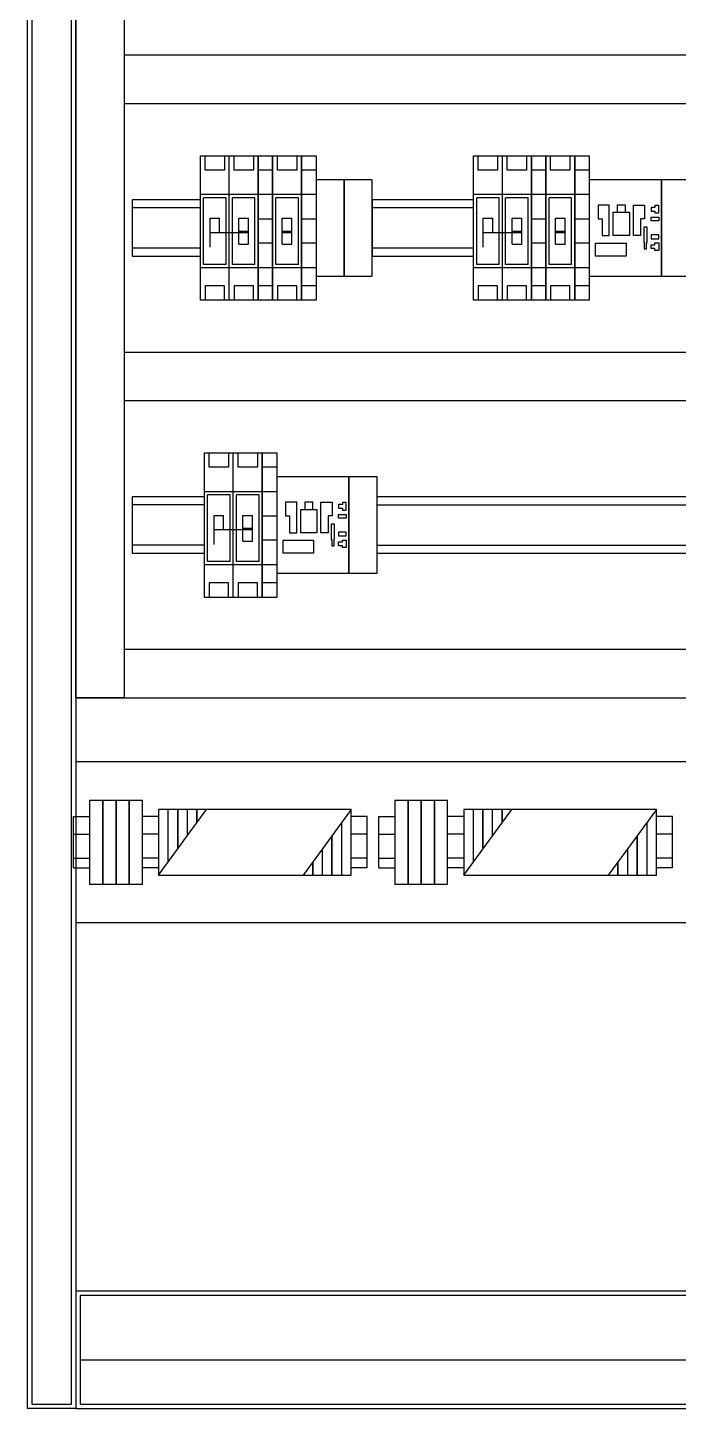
# Model space of a CAD drawing. Header units: millimetres. Extents: x 3151 to 30896, y 1337 to 7086.
# Drawn here: x 19249 to 19654, y 1337 to 2196 of the extents above; entities that cross this region are included whole.
import ezdxf

# ---------------------------------------------------------------- set-up
doc = ezdxf.new("R2010")
doc.units = ezdxf.units.MM

msp = doc.modelspace()

# ---------------------------------------------------------------- linework, layer by layer
at = {"color": 7}
for p, q in [((19248.88, 1336.69), (19248.88, 3536.69)), ((19251.53, 3534.04), (19251.53, 1339.34)), ((19276.23, 1339.34), (19276.23, 3534.04)), ((19278.88, 3536.69), (19278.88, 1336.69)), ((19278.88, 1779.19), (19278.88, 3332.19)), ((19308.88, 3332.19), (19308.88, 1779.19)), ((19278.88, 2179.19), (19278.88, 1779.19)), ((20188.88, 2179.19), (19308.88, 2179.19)), ((19308.88, 2179.19), (19308.88, 2149.19)), ((20188.88, 2179.19), (19308.88, 2179.19)), ((19308.88, 2149.19), (20188.88, 2149.19)), ((19356.38, 2026.69), (19356.38, 2116.69)), ((19356.38, 2116.69), (19374.38, 2116.69)), ((19359.38, 2107.69), (19359.38, 2116.69)), ((19371.38, 2116.69), (19371.38, 2107.69)), ((19374.38, 2026.69), (19374.38, 2116.69)), ((19374.38, 2116.69), (19392.38, 2116.69)), ((19377.38, 2107.69), (19377.38, 2116.69)), ((19389.38, 2116.69), (19389.38, 2107.69)), ((19392.38, 2116.69), (19392.38, 2026.69)), ((19392.38, 2116.69), (19392.38, 2026.69)), ((19392.38, 2116.69), (19401.38, 2116.69)), ((19392.38, 2026.69), (19392.38, 2116.69)), ((19401.38, 2116.69), (19419.38, 2116.69)), ((19401.38, 2026.69), (19401.38, 2116.69)), ((19401.38, 2116.69), (19401.38, 2026.69)), ((19404.38, 2107.69), (19404.38, 2116.69)), ((19416.38, 2116.69), (19416.38, 2107.69)), ((19419.38, 2116.69), (19419.38, 2026.69)), ((19419.38, 2116.69), (19419.38, 2026.69)), ((19419.38, 2116.69), (19428.38, 2116.69)), ((19419.38, 2026.69), (19419.38, 2116.69)), ((19428.38, 2116.69), (19428.38, 2026.69)), ((19526.38, 2026.69), (19526.38, 2116.69)), ((19526.38, 2116.69), (19544.38, 2116.69)), ((19529.38, 2107.69), (19529.38, 2116.69)), ((19541.38, 2116.69), (19541.38, 2107.69)), ((19544.38, 2026.69), (19544.38, 2116.69)), ((19544.38, 2116.69), (19562.38, 2116.69)), ((19547.38, 2107.69), (19547.38, 2116.69)), ((19559.38, 2116.69), (19559.38, 2107.69)), ((19562.38, 2116.69), (19562.38, 2026.69)), ((19562.38, 2116.69), (19562.38, 2026.69)), ((19562.38, 2116.69), (19571.38, 2116.69)), ((19562.38, 2026.69), (19562.38, 2116.69)), ((19571.38, 2116.69), (19589.38, 2116.69)), ((19571.38, 2026.69), (19571.38, 2116.69)), ((19571.38, 2116.69), (19571.38, 2026.69)), ((19574.38, 2107.69), (19574.38, 2116.69)), ((19586.38, 2116.69), (19586.38, 2107.69)), ((19589.38, 2116.69), (19589.38, 2026.69)), ((19589.38, 2116.69), (19589.38, 2026.69)), ((19589.38, 2116.69), (19598.38, 2116.69)), ((19589.38, 2026.69), (19589.38, 2116.69)), ((19598.38, 2116.69), (19598.38, 2026.69)), ((19371.38, 2107.69), (19359.38, 2107.69)), ((19389.38, 2107.69), (19377.38, 2107.69)), ((19401.38, 2107.69), (19392.38, 2107.69)), ((19416.38, 2107.69), (19404.38, 2107.69)), ((19428.38, 2107.69), (19419.38, 2107.69)), ((19541.38, 2107.69), (19529.38, 2107.69)), ((19559.38, 2107.69), (19547.38, 2107.69)), ((19571.38, 2107.69), (19562.38, 2107.69)), ((19586.38, 2107.69), (19574.38, 2107.69)), ((19598.38, 2107.69), (19589.38, 2107.69)), ((19445.88, 2101.69), (19428.38, 2101.69)), ((19428.38, 2101.69), (19428.38, 2041.69)), ((19463.38, 2101.69), (19445.88, 2101.69)), ((19445.88, 2101.69), (19445.88, 2041.69)), ((19445.88, 2041.69), (19445.88, 2101.69)), ((19463.38, 2041.69), (19463.38, 2101.69)), ((19643.38, 2101.69), (19598.38, 2101.69)), ((19598.38, 2101.69), (19598.38, 2041.69)), ((19660.88, 2101.69), (19643.38, 2101.69)), ((19643.38, 2101.69), (19643.38, 2041.69)), ((19643.38, 2041.69), (19643.38, 2101.69)), ((19374.38, 2092.44), (19356.38, 2092.44)), ((19358.38, 2048.94), (19358.38, 2090.44)), ((19372.38, 2090.44), (19358.38, 2090.44)), ((19372.38, 2048.94), (19372.38, 2090.44)), ((19392.38, 2092.44), (19374.38, 2092.44)), ((19376.38, 2048.94), (19376.38, 2090.44)), ((19390.38, 2090.44), (19376.38, 2090.44)), ((19390.38, 2048.94), (19390.38, 2090.44)), ((19401.38, 2092.44), (19392.38, 2092.44)), ((19419.38, 2092.44), (19401.38, 2092.44)), ((19417.38, 2090.44), (19403.38, 2090.44)), ((19403.38, 2048.94), (19403.38, 2090.44)), ((19417.38, 2048.94), (19417.38, 2090.44)), ((19428.38, 2092.44), (19419.38, 2092.44)), ((19544.38, 2092.44), (19526.38, 2092.44)), ((19528.38, 2048.94), (19528.38, 2090.44)), ((19542.38, 2090.44), (19528.38, 2090.44)), ((19542.38, 2048.94), (19542.38, 2090.44)), ((19562.38, 2092.44), (19544.38, 2092.44)), ((19546.38, 2048.94), (19546.38, 2090.44)), ((19560.38, 2090.44), (19546.38, 2090.44)), ((19560.38, 2048.94), (19560.38, 2090.44)), ((19571.38, 2092.44), (19562.38, 2092.44)), ((19589.38, 2092.44), (19571.38, 2092.44)), ((19587.38, 2090.44), (19573.38, 2090.44)), ((19573.38, 2048.94), (19573.38, 2090.44)), ((19587.38, 2048.94), (19587.38, 2090.44)), ((19598.38, 2092.44), (19589.38, 2092.44)), ((19356.38, 2089.19), (19313.88, 2089.19)), ((19313.88, 2089.19), (19313.88, 2054.19)), ((19356.38, 2084.19), (19313.88, 2084.19)), ((19356.38, 2054.19), (19356.38, 2089.19)), ((19526.38, 2089.19), (19463.38, 2089.19)), ((19463.38, 2089.19), (19463.38, 2054.19)), ((19526.38, 2084.19), (19463.38, 2084.19)), ((19526.38, 2054.19), (19526.38, 2089.19)), ((19610.88, 2085.94), (19603.88, 2085.94)), ((19603.88, 2085.94), (19603.88, 2077.44)), ((19610.88, 2066.94), (19610.88, 2085.94)), ((19613.38, 2081.44), (19623.38, 2081.44)), ((19613.38, 2066.94), (19613.38, 2081.44)), ((19620.88, 2085.94), (19615.88, 2085.94)), ((19615.88, 2085.94), (19615.88, 2081.44)), ((19615.88, 2081.44), (19620.88, 2081.44)), ((19620.88, 2081.44), (19620.88, 2085.94)), ((19623.38, 2081.44), (19623.38, 2066.94)), ((19625.88, 2066.94), (19625.88, 2085.94)), ((19625.88, 2085.94), (19632.88, 2085.94)), ((19632.88, 2085.94), (19632.88, 2077.44)), ((19639.28, 2084.53), (19636.88, 2084.53)), ((19636.88, 2084.53), (19636.88, 2082.21)), ((19636.88, 2082.21), (19639.28, 2082.21)), ((19641.67, 2085.69), (19639.28, 2085.69)), ((19639.28, 2085.69), (19639.28, 2084.53)), ((19639.28, 2082.21), (19639.28, 2081.05)), ((19639.28, 2081.05), (19641.67, 2081.05)), ((19641.67, 2081.05), (19641.67, 2085.69)), ((19362.38, 2077.69), (19368.38, 2077.69)), ((19362.38, 2059.69), (19362.38, 2077.69)), ((19368.38, 2068.69), (19368.38, 2077.69)), ((19380.38, 2077.69), (19386.38, 2077.69)), ((19380.38, 2061.69), (19380.38, 2077.69)), ((19386.38, 2061.69), (19386.38, 2077.69)), ((19401.38, 2077.19), (19392.38, 2077.19)), ((19407.38, 2077.69), (19413.38, 2077.69)), ((19407.38, 2061.69), (19407.38, 2077.69)), ((19413.38, 2061.69), (19413.38, 2077.69)), ((19428.38, 2077.19), (19419.38, 2077.19)), ((19532.38, 2077.69), (19538.38, 2077.69)), ((19532.38, 2059.69), (19532.38, 2077.69)), ((19538.38, 2068.69), (19538.38, 2077.69)), ((19550.38, 2077.69), (19556.38, 2077.69)), ((19550.38, 2061.69), (19550.38, 2077.69)), ((19556.38, 2061.69), (19556.38, 2077.69)), ((19571.38, 2077.19), (19562.38, 2077.19)), ((19577.38, 2077.69), (19583.38, 2077.69)), ((19577.38, 2061.69), (19577.38, 2077.69)), ((19583.38, 2061.69), (19583.38, 2077.69)), ((19598.38, 2077.19), (19589.38, 2077.19)), ((19603.88, 2077.44), (19606.38, 2077.44)), ((19606.38, 2077.44), (19606.38, 2066.94)), ((19632.88, 2077.44), (19630.38, 2077.44)), ((19630.38, 2077.44), (19630.38, 2066.94)), ((19634.38, 2072.19), (19632.38, 2072.19)), ((19632.38, 2072.19), (19632.38, 2062.69)), ((19634.38, 2062.69), (19634.38, 2072.19)), ((19636.88, 2078.37), (19641.67, 2078.37)), ((19636.88, 2076.05), (19636.88, 2078.37)), ((19641.67, 2076.05), (19636.88, 2076.05)), ((19641.67, 2078.37), (19641.67, 2076.05)), ((19386.38, 2068.69), (19362.38, 2068.69)), ((19380.38, 2069.69), (19386.38, 2069.69)), ((19407.38, 2069.69), (19413.38, 2069.69)), ((19413.38, 2068.69), (19407.38, 2068.69)), ((19556.38, 2068.69), (19532.38, 2068.69)), ((19550.38, 2069.69), (19556.38, 2069.69)), ((19577.38, 2069.69), (19583.38, 2069.69)), ((19583.38, 2068.69), (19577.38, 2068.69)), ((19606.38, 2066.94), (19610.88, 2066.94)), ((19623.38, 2066.94), (19613.38, 2066.94)), ((19630.38, 2066.94), (19625.88, 2066.94)), ((19641.67, 2067.33), (19636.88, 2067.33)), ((19636.88, 2067.33), (19636.88, 2065.01)), ((19636.88, 2065.01), (19641.67, 2065.01)), ((19641.67, 2065.01), (19641.67, 2067.33)), ((19356.38, 2059.19), (19313.88, 2059.19)), ((19380.38, 2061.69), (19386.38, 2061.69)), ((19401.38, 2062.19), (19392.38, 2062.19)), ((19407.38, 2061.69), (19413.38, 2061.69)), ((19428.38, 2062.19), (19419.38, 2062.19)), ((19526.38, 2059.19), (19463.38, 2059.19)), ((19550.38, 2061.69), (19556.38, 2061.69)), ((19571.38, 2062.19), (19562.38, 2062.19)), ((19577.38, 2061.69), (19583.38, 2061.69)), ((19598.38, 2062.19), (19589.38, 2062.19)), ((19602.38, 2062.19), (19621.38, 2062.19)), ((19602.38, 2054.19), (19602.38, 2062.19)), ((19621.38, 2062.19), (19621.38, 2054.19)), ((19632.38, 2062.69), (19632.63, 2062.69)), ((19632.63, 2062.69), (19632.63, 2058.69)), ((19632.63, 2062.69), (19632.63, 2058.69)), ((19632.63, 2058.69), (19634.13, 2058.69)), ((19634.13, 2058.69), (19634.13, 2062.69)), ((19634.13, 2062.69), (19634.38, 2062.69)), ((19636.88, 2058.85), (19636.88, 2061.17)), ((19636.88, 2061.17), (19639.28, 2061.17)), ((19639.28, 2058.85), (19636.88, 2058.85)), ((19639.28, 2061.17), (19639.28, 2062.33)), ((19639.28, 2062.33), (19641.67, 2062.33)), ((19639.28, 2057.69), (19639.28, 2058.85)), ((19641.67, 2057.69), (19639.28, 2057.69)), ((19641.67, 2062.33), (19641.67, 2057.69)), ((19313.88, 2054.19), (19356.38, 2054.19)), ((19374.38, 2046.94), (19356.38, 2046.94)), ((19372.38, 2048.94), (19358.38, 2048.94)), ((19392.38, 2046.94), (19374.38, 2046.94)), ((19390.38, 2048.94), (19376.38, 2048.94)), ((19401.38, 2046.94), (19392.38, 2046.94)), ((19419.38, 2046.94), (19401.38, 2046.94)), ((19417.38, 2048.94), (19403.38, 2048.94)), ((19428.38, 2046.94), (19419.38, 2046.94)), ((19463.38, 2054.19), (19526.38, 2054.19)), ((19544.38, 2046.94), (19526.38, 2046.94)), ((19542.38, 2048.94), (19528.38, 2048.94)), ((19562.38, 2046.94), (19544.38, 2046.94)), ((19560.38, 2048.94), (19546.38, 2048.94)), ((19571.38, 2046.94), (19562.38, 2046.94)), ((19589.38, 2046.94), (19571.38, 2046.94)), ((19587.38, 2048.94), (19573.38, 2048.94)), ((19598.38, 2046.94), (19589.38, 2046.94)), ((19621.38, 2054.19), (19602.38, 2054.19)), ((19428.38, 2041.69), (19445.88, 2041.69)), ((19445.88, 2041.69), (19463.38, 2041.69)), ((19598.38, 2041.69), (19643.38, 2041.69)), ((19643.38, 2041.69), (19660.88, 2041.69)), ((19359.38, 2035.69), (19359.38, 2026.69)), ((19371.38, 2035.69), (19359.38, 2035.69)), ((19371.38, 2026.69), (19371.38, 2035.69)), ((19389.38, 2035.69), (19377.38, 2035.69)), ((19377.38, 2035.69), (19377.38, 2026.69)), ((19389.38, 2026.69), (19389.38, 2035.69)), ((19401.38, 2035.69), (19392.38, 2035.69)), ((19416.38, 2035.69), (19404.38, 2035.69)), ((19404.38, 2035.69), (19404.38, 2026.69)), ((19416.38, 2026.69), (19416.38, 2035.69)), ((19428.38, 2035.69), (19419.38, 2035.69)), ((19529.38, 2035.69), (19529.38, 2026.69)), ((19541.38, 2035.69), (19529.38, 2035.69)), ((19541.38, 2026.69), (19541.38, 2035.69)), ((19559.38, 2035.69), (19547.38, 2035.69)), ((19547.38, 2035.69), (19547.38, 2026.69)), ((19559.38, 2026.69), (19559.38, 2035.69)), ((19571.38, 2035.69), (19562.38, 2035.69)), ((19586.38, 2035.69), (19574.38, 2035.69)), ((19574.38, 2035.69), (19574.38, 2026.69)), ((19586.38, 2026.69), (19586.38, 2035.69)), ((19598.38, 2035.69), (19589.38, 2035.69)), ((19374.38, 2026.69), (19356.38, 2026.69)), ((19392.38, 2026.69), (19374.38, 2026.69)), ((19401.38, 2026.69), (19392.38, 2026.69)), ((19419.38, 2026.69), (19401.38, 2026.69)), ((19428.38, 2026.69), (19419.38, 2026.69)), ((19544.38, 2026.69), (19526.38, 2026.69)), ((19562.38, 2026.69), (19544.38, 2026.69)), ((19571.38, 2026.69), (19562.38, 2026.69)), ((19589.38, 2026.69), (19571.38, 2026.69)), ((19598.38, 2026.69), (19589.38, 2026.69)), ((20188.88, 1994.19), (19308.88, 1994.19)), ((19308.88, 1994.19), (19308.88, 1964.19)), ((19308.88, 1964.19), (20188.88, 1964.19)), ((19358.88, 1841.69), (19358.88, 1931.69)), ((19358.88, 1931.69), (19376.88, 1931.69)), ((19361.88, 1922.69), (19361.88, 1931.69)), ((19373.88, 1931.69), (19373.88, 1922.69)), ((19376.88, 1841.69), (19376.88, 1931.69)), ((19376.88, 1931.69), (19394.88, 1931.69)), ((19379.88, 1922.69), (19379.88, 1931.69)), ((19391.88, 1931.69), (19391.88, 1922.69)), ((19394.88, 1931.69), (19394.88, 1841.69)), ((19394.88, 1931.69), (19394.88, 1841.69)), ((19394.88, 1931.69), (19403.88, 1931.69)), ((19394.88, 1841.69), (19394.88, 1931.69)), ((19403.88, 1931.69), (19403.88, 1841.69)), ((19373.88, 1922.69), (19361.88, 1922.69)), ((19391.88, 1922.69), (19379.88, 1922.69)), ((19403.88, 1922.69), (19394.88, 1922.69)), ((19448.88, 1916.69), (19403.88, 1916.69)), ((19403.88, 1916.69), (19403.88, 1856.69)), ((19466.38, 1916.69), (19448.88, 1916.69)), ((19448.88, 1916.69), (19448.88, 1856.69)), ((19448.88, 1856.69), (19448.88, 1916.69)), ((19466.38, 1856.69), (19466.38, 1916.69)), ((19358.88, 1904.19), (19313.88, 1904.19)), ((19313.88, 1904.19), (19313.88, 1869.19)), ((19376.88, 1907.44), (19358.88, 1907.44)), ((19358.88, 1869.19), (19358.88, 1904.19)), ((19360.88, 1863.94), (19360.88, 1905.44)), ((19374.88, 1905.44), (19360.88, 1905.44)), ((19374.88, 1863.94), (19374.88, 1905.44)), ((19394.88, 1907.44), (19376.88, 1907.44)), ((19378.88, 1863.94), (19378.88, 1905.44)), ((19392.88, 1905.44), (19378.88, 1905.44)), ((19392.88, 1863.94), (19392.88, 1905.44)), ((19403.88, 1907.44), (19394.88, 1907.44)), ((19416.38, 1900.94), (19409.38, 1900.94)), ((19409.38, 1900.94), (19409.38, 1892.44)), ((19416.38, 1881.94), (19416.38, 1900.94)), ((19426.38, 1900.94), (19421.38, 1900.94)), ((19421.38, 1900.94), (19421.38, 1896.44)), ((19426.38, 1896.44), (19426.38, 1900.94)), ((19431.38, 1881.94), (19431.38, 1900.94)), ((19431.38, 1900.94), (19438.38, 1900.94)), ((19438.38, 1900.94), (19438.38, 1892.44)), ((19447.17, 1900.69), (19444.78, 1900.69)), ((19444.78, 1900.69), (19444.78, 1899.53)), ((19447.17, 1896.05), (19447.17, 1900.69)), ((19868.88, 1904.19), (19466.38, 1904.19)), ((19358.88, 1899.19), (19313.88, 1899.19)), ((19364.88, 1892.69), (19370.88, 1892.69)), ((19364.88, 1874.69), (19364.88, 1892.69)), ((19370.88, 1883.69), (19370.88, 1892.69)), ((19382.88, 1892.69), (19388.88, 1892.69)), ((19382.88, 1876.69), (19382.88, 1892.69)), ((19388.88, 1876.69), (19388.88, 1892.69)), ((19403.88, 1892.19), (19394.88, 1892.19)), ((19409.38, 1892.44), (19411.88, 1892.44)), ((19411.88, 1892.44), (19411.88, 1881.94)), ((19418.88, 1896.44), (19428.88, 1896.44)), ((19418.88, 1881.94), (19418.88, 1896.44)), ((19421.38, 1896.44), (19426.38, 1896.44)), ((19428.88, 1896.44), (19428.88, 1881.94)), ((19438.38, 1892.44), (19435.88, 1892.44)), ((19435.88, 1892.44), (19435.88, 1881.94)), ((19444.78, 1899.53), (19442.38, 1899.53)), ((19442.38, 1899.53), (19442.38, 1897.21)), ((19442.38, 1897.21), (19444.78, 1897.21)), ((19442.38, 1893.37), (19447.17, 1893.37)), ((19442.38, 1891.05), (19442.38, 1893.37)), ((19444.78, 1897.21), (19444.78, 1896.05)), ((19444.78, 1896.05), (19447.17, 1896.05)), ((19447.17, 1893.37), (19447.17, 1891.05)), ((19466.38, 1899.19), (19868.88, 1899.19)), ((19388.88, 1883.69), (19364.88, 1883.69)), ((19382.88, 1884.69), (19388.88, 1884.69)), ((19439.88, 1887.19), (19437.88, 1887.19)), ((19437.88, 1887.19), (19437.88, 1877.69)), ((19439.88, 1877.69), (19439.88, 1887.19)), ((19447.17, 1891.05), (19442.38, 1891.05)), ((19382.88, 1876.69), (19388.88, 1876.69)), ((19403.88, 1877.19), (19394.88, 1877.19)), ((19407.88, 1877.19), (19426.88, 1877.19)), ((19407.88, 1869.19), (19407.88, 1877.19)), ((19411.88, 1881.94), (19416.38, 1881.94)), ((19428.88, 1881.94), (19418.88, 1881.94)), ((19426.88, 1877.19), (19426.88, 1869.19)), ((19435.88, 1881.94), (19431.38, 1881.94)), ((19437.88, 1877.69), (19438.13, 1877.69)), ((19438.13, 1877.69), (19438.13, 1873.69)), ((19438.13, 1877.69), (19438.13, 1873.69)), ((19439.63, 1873.69), (19439.63, 1877.69)), ((19439.63, 1877.69), (19439.88, 1877.69)), ((19447.17, 1882.33), (19442.38, 1882.33)), ((19442.38, 1882.33), (19442.38, 1880.01)), ((19442.38, 1880.01), (19447.17, 1880.01)), ((19442.38, 1873.85), (19442.38, 1876.17)), ((19442.38, 1876.17), (19444.78, 1876.17)), ((19444.78, 1876.17), (19444.78, 1877.33)), ((19444.78, 1877.33), (19447.17, 1877.33)), ((19447.17, 1880.01), (19447.17, 1882.33)), ((19447.17, 1877.33), (19447.17, 1872.69)), ((19358.88, 1874.19), (19313.88, 1874.19)), ((19313.88, 1869.19), (19358.88, 1869.19)), ((19426.88, 1869.19), (19407.88, 1869.19)), ((19438.13, 1873.69), (19439.63, 1873.69)), ((19444.78, 1873.85), (19442.38, 1873.85)), ((19444.78, 1872.69), (19444.78, 1873.85)), ((19447.17, 1872.69), (19444.78, 1872.69)), ((19466.38, 1874.19), (19868.88, 1874.19)), ((19466.38, 1869.19), (19868.88, 1869.19)), ((19376.88, 1861.94), (19358.88, 1861.94)), ((19374.88, 1863.94), (19360.88, 1863.94)), ((19394.88, 1861.94), (19376.88, 1861.94)), ((19392.88, 1863.94), (19378.88, 1863.94)), ((19403.88, 1861.94), (19394.88, 1861.94)), ((19361.88, 1850.69), (19361.88, 1841.69)), ((19373.88, 1850.69), (19361.88, 1850.69)), ((19373.88, 1841.69), (19373.88, 1850.69)), ((19391.88, 1850.69), (19379.88, 1850.69)), ((19379.88, 1850.69), (19379.88, 1841.69)), ((19391.88, 1841.69), (19391.88, 1850.69)), ((19403.88, 1850.69), (19394.88, 1850.69)), ((19403.88, 1856.69), (19448.88, 1856.69)), ((19448.88, 1856.69), (19466.38, 1856.69)), ((19376.88, 1841.69), (19358.88, 1841.69)), ((19394.88, 1841.69), (19376.88, 1841.69)), ((19403.88, 1841.69), (19394.88, 1841.69)), ((20188.88, 1809.19), (19308.88, 1809.19)), ((19308.88, 1809.19), (19308.88, 1779.19)), ((19278.88, 1779.19), (20218.88, 1779.19)), ((19308.88, 1779.19), (19278.88, 1779.19)), ((19308.88, 1779.19), (20188.88, 1779.19)), ((20218.88, 1739.19), (19278.88, 1739.19)), ((19278.88, 1739.19), (19278.88, 1639.19)), ((19295.68, 1715.19), (19287.48, 1715.19)), ((19287.48, 1715.19), (19287.48, 1663.19)), ((19295.68, 1663.19), (19295.68, 1715.19)), ((19303.88, 1715.19), (19295.68, 1715.19)), ((19295.68, 1715.19), (19295.68, 1663.19)), ((19303.88, 1663.19), (19303.88, 1715.19)), ((19312.08, 1715.19), (19303.88, 1715.19)), ((19303.88, 1715.19), (19303.88, 1663.19)), ((19312.08, 1663.19), (19312.08, 1715.19)), ((19320.28, 1715.19), (19312.08, 1715.19)), ((19312.08, 1715.19), (19312.08, 1663.19)), ((19320.28, 1663.19), (19320.28, 1715.19)), ((19485.68, 1715.19), (19477.48, 1715.19)), ((19477.48, 1715.19), (19477.48, 1663.19)), ((19485.68, 1663.19), (19485.68, 1715.19)), ((19493.88, 1715.19), (19485.68, 1715.19)), ((19485.68, 1715.19), (19485.68, 1663.19)), ((19493.88, 1663.19), (19493.88, 1715.19)), ((19502.08, 1715.19), (19493.88, 1715.19)), ((19493.88, 1715.19), (19493.88, 1663.19)), ((19502.08, 1663.19), (19502.08, 1715.19)), ((19510.28, 1715.19), (19502.08, 1715.19)), ((19502.08, 1715.19), (19502.08, 1663.19)), ((19510.28, 1663.19), (19510.28, 1715.19)), ((19277.48, 1705.19), (19287.48, 1705.19)), ((19277.48, 1673.19), (19277.48, 1705.19)), ((19320.28, 1673.19), (19320.28, 1705.19)), ((19330.28, 1705.19), (19320.28, 1705.19)), ((19360.28, 1709.69), (19330.28, 1709.69)), ((19330.28, 1709.69), (19330.28, 1668.69)), ((19330.28, 1668.69), (19360.28, 1709.69)), ((19450.28, 1709.69), (19330.28, 1709.69)), ((19330.28, 1709.69), (19330.28, 1668.69)), ((19336.28, 1676.89), (19336.28, 1709.69)), ((19342.28, 1685.69), (19342.28, 1709.69)), ((19342.28, 1709.69), (19342.28, 1685.09)), ((19348.28, 1693.29), (19348.28, 1709.69)), ((19354.28, 1701.69), (19354.28, 1709.69)), ((19354.28, 1709.69), (19354.28, 1701.49)), ((19450.28, 1709.69), (19420.28, 1668.69)), ((19450.28, 1668.69), (19450.28, 1709.69)), ((19450.28, 1709.69), (19450.28, 1709.69)), ((19450.28, 1668.69), (19450.28, 1709.69)), ((19460.28, 1705.19), (19450.28, 1705.19)), ((19460.28, 1673.19), (19460.28, 1705.19)), ((19467.48, 1705.19), (19477.48, 1705.19)), ((19467.48, 1673.19), (19467.48, 1705.19)), ((19510.28, 1673.19), (19510.28, 1705.19)), ((19520.28, 1705.19), (19510.28, 1705.19)), ((19550.28, 1709.69), (19520.28, 1709.69)), ((19520.28, 1709.69), (19520.28, 1668.69)), ((19520.28, 1668.69), (19550.28, 1709.69)), ((19640.28, 1709.69), (19520.28, 1709.69)), ((19520.28, 1709.69), (19520.28, 1668.69)), ((19526.28, 1676.89), (19526.28, 1709.69)), ((19532.28, 1685.69), (19532.28, 1709.69)), ((19532.28, 1709.69), (19532.28, 1685.09)), ((19538.28, 1693.29), (19538.28, 1709.69)), ((19544.28, 1701.69), (19544.28, 1709.69)), ((19544.28, 1709.69), (19544.28, 1701.49)), ((19640.28, 1709.69), (19610.28, 1668.69)), ((19640.28, 1668.69), (19640.28, 1709.69)), ((19640.28, 1709.69), (19640.28, 1709.69)), ((19640.28, 1668.69), (19640.28, 1709.69)), ((19650.28, 1705.19), (19640.28, 1705.19)), ((19650.28, 1673.19), (19650.28, 1705.19)), ((19277.48, 1694.19), (19287.48, 1694.19)), ((19330.28, 1694.19), (19320.28, 1694.19)), ((19444.28, 1701.49), (19444.28, 1668.69)), ((19460.28, 1694.19), (19450.28, 1694.19)), ((19467.48, 1694.19), (19477.48, 1694.19)), ((19520.28, 1694.19), (19510.28, 1694.19)), ((19634.28, 1701.49), (19634.28, 1668.69)), ((19650.28, 1694.19), (19640.28, 1694.19)), ((19438.28, 1668.69), (19438.28, 1693.29)), ((19438.28, 1692.69), (19438.28, 1668.69)), ((19628.28, 1668.69), (19628.28, 1693.29)), ((19628.28, 1692.69), (19628.28, 1668.69)), ((19277.48, 1679.19), (19287.48, 1679.19)), ((19330.28, 1679.19), (19320.28, 1679.19)), ((19426.28, 1668.69), (19426.28, 1676.89)), ((19426.28, 1676.69), (19426.28, 1668.69)), ((19432.28, 1685.09), (19432.28, 1668.69)), ((19460.28, 1679.19), (19450.28, 1679.19)), ((19467.48, 1679.19), (19477.48, 1679.19)), ((19520.28, 1679.19), (19510.28, 1679.19)), ((19616.28, 1668.69), (19616.28, 1676.89)), ((19616.28, 1676.69), (19616.28, 1668.69)), ((19622.28, 1685.09), (19622.28, 1668.69)), ((19650.28, 1679.19), (19640.28, 1679.19)), ((19277.48, 1673.19), (19287.48, 1673.19)), ((19330.28, 1673.19), (19320.28, 1673.19)), ((19330.28, 1668.69), (19330.28, 1668.69)), ((19330.28, 1668.69), (19450.28, 1668.69)), ((19420.28, 1668.69), (19450.28, 1668.69)), ((19460.28, 1673.19), (19450.28, 1673.19)), ((19467.48, 1673.19), (19477.48, 1673.19)), ((19520.28, 1673.19), (19510.28, 1673.19)), ((19520.28, 1668.69), (19520.28, 1668.69)), ((19520.28, 1668.69), (19640.28, 1668.69)), ((19610.28, 1668.69), (19640.28, 1668.69)), ((19650.28, 1673.19), (19640.28, 1673.19)), ((19287.48, 1663.19), (19295.68, 1663.19)), ((19295.68, 1663.19), (19303.88, 1663.19)), ((19303.88, 1663.19), (19312.08, 1663.19)), ((19312.08, 1663.19), (19320.28, 1663.19)), ((19477.48, 1663.19), (19485.68, 1663.19)), ((19485.68, 1663.19), (19493.88, 1663.19)), ((19493.88, 1663.19), (19502.08, 1663.19)), ((19502.08, 1663.19), (19510.28, 1663.19)), ((19278.88, 1639.19), (20218.88, 1639.19)), ((20218.88, 1409.69), (19278.88, 1409.69)), ((19278.88, 1409.69), (19278.88, 1336.69)), ((20216.23, 1407.04), (19281.53, 1407.04)), ((19281.53, 1407.04), (19281.53, 1339.34)), ((20216.23, 1366.69), (19281.53, 1366.69)), ((19278.88, 1336.69), (19248.88, 1336.69)), ((19251.53, 1339.34), (19276.23, 1339.34)), ((19278.88, 1336.69), (20218.88, 1336.69)), ((19281.53, 1339.34), (20216.23, 1339.34))]:
    msp.add_line(p, q, dxfattribs=at)

doc.saveas('drawing.dxf')
